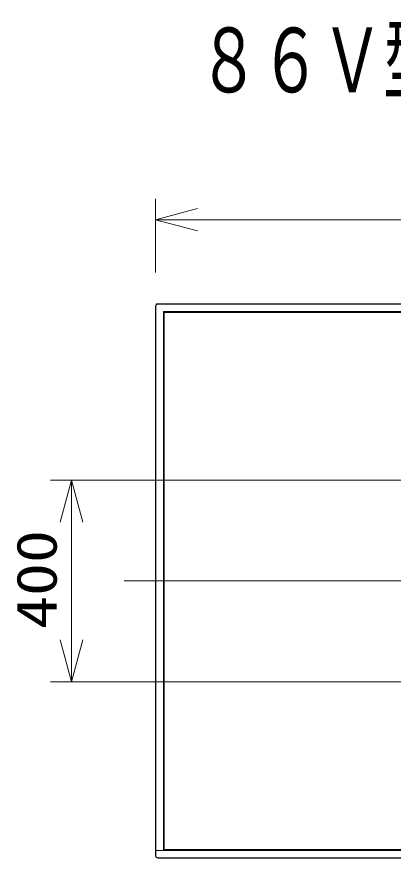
# Model space of a CAD drawing. Units: millimetres on the paper. Extents: x -63 to 65, y -59 to 59.
# Drawn here: x -46.3 to -23.9, y 9.3 to 59.4 of the extents above; entities that cross this region are included whole.
import ezdxf
from ezdxf.enums import TextEntityAlignment as Align

# ---------------------------------------------------------------- set-up
doc = ezdxf.new("R2010")
doc.units = ezdxf.units.MM
doc.linetypes.add('LONG_CHAIN', pattern=[21, 18, -1, 1, -1])
doc.layers.add('0-0_MOJI1', color=7, linetype='Continuous')
for name, color, linetype, lineweight in [('0-3_GAIKEI', 4, 'Continuous', 9), ('0-4_SUNPOU', 7, 'Continuous', 9), ('0-5_0', 7, 'Continuous', 9)]:
    doc.layers.add(name, color=color, linetype=linetype, lineweight=lineweight)
doc.styles.add('ＭＳ ゴシック', font='')
doc.styles.get('ＭＳ ゴシック').set_extended_font_data('MS Gothic')

# ---------------------------------------------------------------- blocks, each defined once
blk = doc.blocks.new('_Open30')
at = {"layer": '0-5_0'}
blk.add_line((0, 0), (-1, 0), dxfattribs=at)
blk.add_lwpolyline([(-1, 0.2679), (0, 0), (-1, -0.2679)], dxfattribs=at)

msp = doc.modelspace()

# ---------------------------------------------------------------- linework, layer by layer
at = {"layer": '0-3_GAIKEI', "color": 7}
for p, q in [((-38.026, 9.461), (-38.026, 42.19)), ((-37.891, 42.325), (19.71, 42.325)), ((19.71, 9.326), (-37.891, 9.326))]:
    msp.add_line(p, q, dxfattribs=at)
at = {"layer": '0-3_GAIKEI'}
for p, q in [((-38.002, 42.19), (-38.026, 42.19)), ((-38.002, 42.19), (-38.002, 9.461)), ((-37.891, 42.325), (-37.891, 42.301)), ((19.71, 42.301), (-37.891, 42.301)), ((-37.561, 9.791), (-37.561, 41.86)), ((19.38, 41.86), (-37.561, 41.86)), ((19.845, 9.791), (-38.026, 9.791)), ((-38.026, 9.461), (-38.002, 9.461)), ((-37.891, 9.35), (19.71, 9.35)), ((-37.891, 9.35), (-37.891, 9.326))]:
    msp.add_line(p, q, dxfattribs=at)
at = {"layer": '0-3_GAIKEI', "color": 134, "linetype": 'LONG_CHAIN'}
msp.add_line((-39.901, 25.826), (21.72, 25.826), dxfattribs=at)
at = {"layer": '0-3_GAIKEI'}
for points in [[(19.335, 9.836), (19.335, 41.815), (-37.516, 41.815), (-37.516, 9.836)], [(-37.515, 9.851), (-37.515, 41.801), (19.335, 41.801), (19.335, 9.851)]]:
    msp.add_lwpolyline(points, close=True, dxfattribs=at)
at = {"layer": '0-3_GAIKEI', "color": 7}
for centre, start, end in [((-37.891, 42.19), 90, 180), ((-37.891, 9.461), 180, 270)]:
    msp.add_arc(centre, 0.135, start, end, dxfattribs=at)
at = {"layer": '0-3_GAIKEI'}
for centre, start, end in [((-37.891, 42.19), 90, 180), ((-37.891, 9.461), 180, 270)]:
    msp.add_arc(centre, 0.111, start, end, dxfattribs=at)
at = {"layer": '0-4_SUNPOU'}
for p, q in [((-38.026, 44.178), (-38.026, 48.575)), ((-35.526, 47.325), (17.345, 47.325)), ((-20.09, 31.826), (-44.276, 31.826)), ((-43.026, 29.326), (-43.026, 22.326)), ((-20.09, 19.826), (-44.276, 19.826))]:
    msp.add_line(p, q, dxfattribs=at)

# ---------------------------------------------------------------- block references
at = {"layer": '0-4_SUNPOU', "xscale": 2.5, "yscale": 2.5}
for p, rotation in [((-38.026, 47.325), 180), ((-43.026, 31.826), 90), ((-43.026, 19.826), 270)]:
    msp.add_blockref('_Open30', p, dxfattribs=dict(at, rotation=rotation))

# ---------------------------------------------------------------- texts
at = {"layer": '0-0_MOJI1', "style": 'ＭＳ ゴシック', "width": 0.7}
msp.add_text('８６Ｖ型\u3000４Ｋエントリー液晶ディスプレイ（壁掛金具付）', height=3.848, dxfattribs=at).set_placement((-35.504, 53.753), align=Align.BOTTOM_LEFT)
at = {"layer": '0-4_SUNPOU', "style": 'ＭＳ ゴシック', "width": 1.2}
msp.add_text('400', height=2.405, rotation=90, dxfattribs=at).set_placement((-43.188, 22.968), align=Align.BOTTOM_LEFT)

doc.saveas('drawing.dxf')
